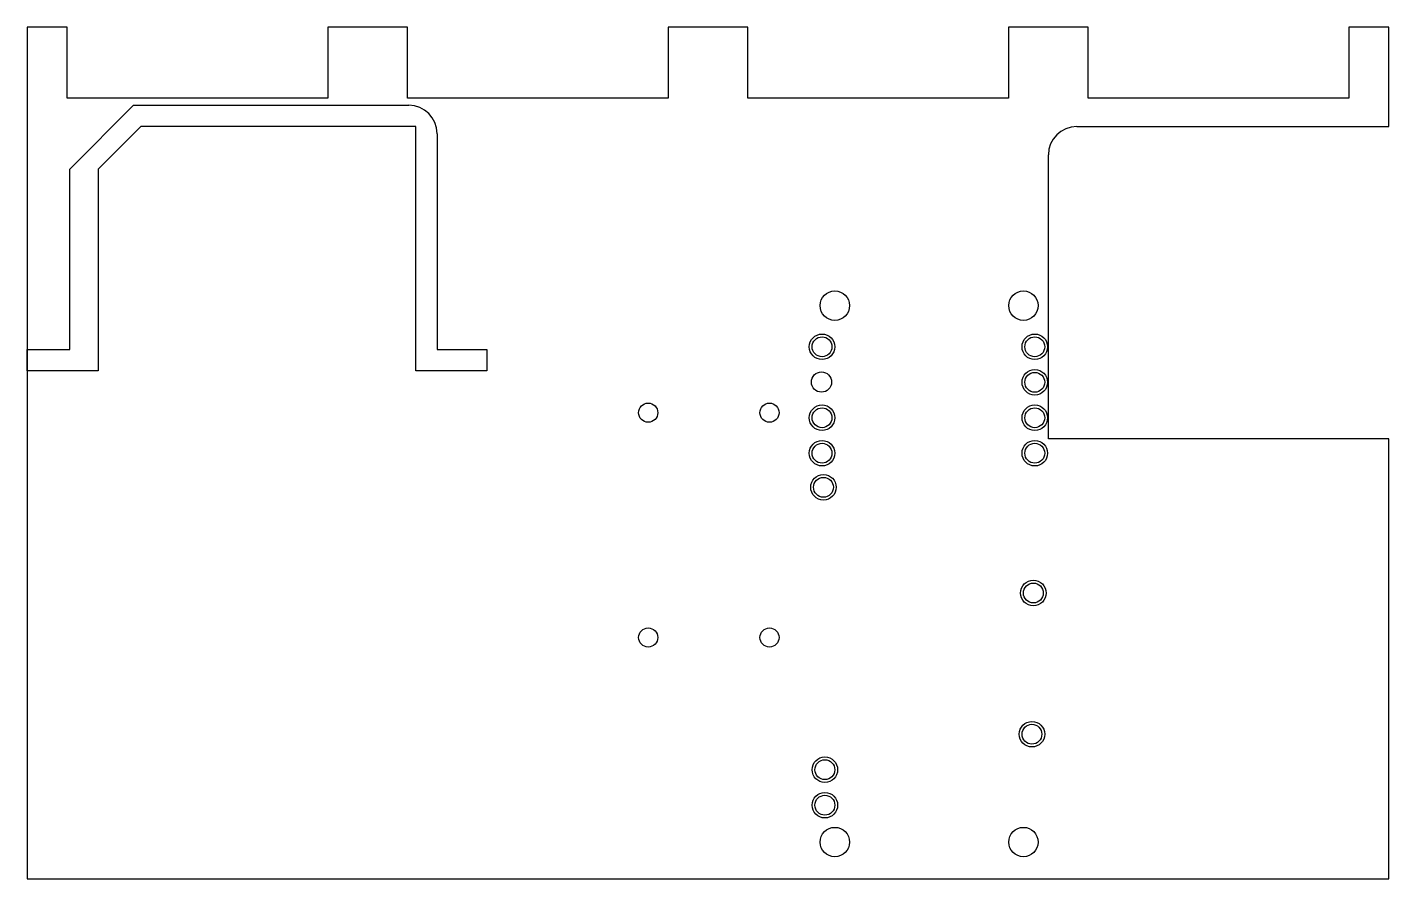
# Model space of a CAD drawing. Header units: millimetres. Extents: x 0 to 96, y -60 to 0.
import ezdxf

# ---------------------------------------------------------------- set-up
doc = ezdxf.new("R2010")
doc.units = ezdxf.units.MM
doc.layers.get('0').update_dxf_attribs({"linetype": 'CONTINUOUS'})

msp = doc.modelspace()

# ---------------------------------------------------------------- linework, layer by layer
for p, q in [((-0.001, 0), (-0.002, 0)), ((-0.002, 0), (-0.002, -22.7)), ((2.813, 0), (-0.001, 0)), ((2.813, -5), (2.813, 0)), ((26.813, 0), (21.185, 0)), ((21.185, 0), (21.185, -5)), ((26.813, -5), (26.813, 0)), ((50.813, 0), (45.185, 0)), ((45.185, 0), (45.185, -5)), ((50.813, -5), (50.813, 0)), ((74.813, 0), (69.185, 0)), ((69.185, 0), (69.185, -5)), ((74.813, -5), (74.813, 0)), ((95.999, 0), (93.185, 0)), ((93.185, 0), (93.185, -5)), ((95.999, -7), (95.999, 0)), ((21.185, -5), (2.813, -5)), ((3.001, -10), (7.5, -5.502)), ((7.5, -5.502), (26.899, -5.502)), ((45.185, -5), (26.813, -5)), ((69.185, -5), (50.813, -5)), ((93.185, -5), (74.813, -5)), ((8, -7.001), (5, -10)), ((27.4, -7.002), (8, -7.001)), ((27.399, -24.202), (27.4, -7.002)), ((28.899, -7.502), (28.899, -22.702)), ((74, -7), (95.999, -7)), ((72, -29), (72, -9)), ((3.001, -22.7), (3.001, -10)), ((5, -10), (4.999, -24.2)), ((-0.002, -22.7), (3.001, -22.7)), ((-0.001, -24.2), (-0.002, -22.7)), ((-0.002, -22.7), (-0.002, -60)), ((28.899, -22.702), (32.399, -22.703)), ((32.399, -22.703), (32.399, -24.203)), ((4.999, -24.2), (-0.001, -24.2)), ((32.399, -24.203), (27.399, -24.202)), ((95.999, -29), (72, -29)), ((95.999, -60), (95.999, -29)), ((-0.002, -60), (95.999, -60))]:
    msp.add_line(p, q)
for centre, radius in [((56.939, -19.616), 1.038), ((70.239, -19.616), 1.038), ((56.039, -22.516), 0.9), ((56.039, -22.516), 0.7), ((71.039, -22.516), 0.9), ((71.039, -22.516), 0.7), ((56, -25), 0.713), ((71.039, -25.016), 0.9), ((71.039, -25.016), 0.7), ((43.785, -27.161), 0.675), ((52.335, -27.161), 0.675), ((56.039, -27.516), 0.9), ((56.039, -27.516), 0.7), ((71.039, -27.516), 0.9), ((71.039, -27.516), 0.7), ((56.039, -30.016), 0.9), ((56.039, -30.016), 0.7), ((71.039, -30.016), 0.9), ((71.039, -30.016), 0.7), ((56.139, -32.416), 0.9), ((56.139, -32.416), 0.7), ((70.939, -39.866), 0.9), ((70.939, -39.866), 0.7), ((43.785, -43.001), 0.675), ((52.335, -43.001), 0.675), ((70.839, -49.816), 0.9), ((70.839, -49.816), 0.7), ((56.239, -52.316), 0.9), ((56.239, -52.316), 0.7), ((56.239, -54.816), 0.9), ((56.239, -54.816), 0.7), ((56.939, -57.416), 1.038), ((70.239, -57.416), 1.038)]:
    msp.add_circle(centre, radius)
for centre, start, end in [((26.899, -7.502), 0, 90), ((74, -9), 90, 180)]:
    msp.add_arc(centre, 2, start, end)

doc.saveas('drawing.dxf')
